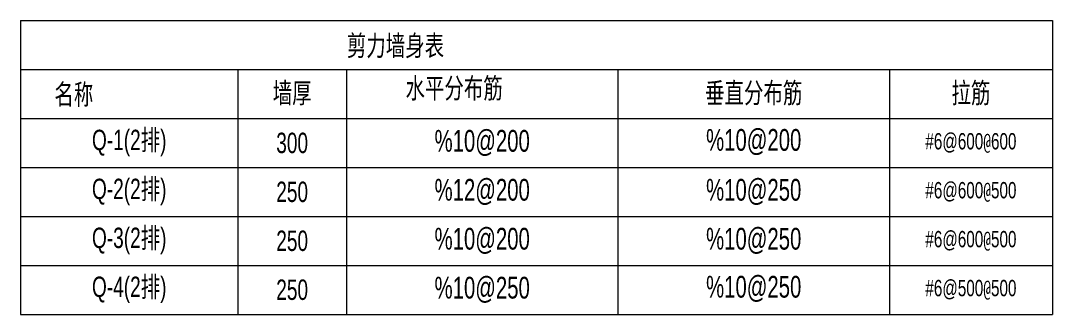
# Model space of a CAD drawing. Header units: millimetres. Extents: x -3831 to 465700, y 39900 to 106100.
# Drawn here: x 140086 to 147686, y 44471 to 46631 of the extents above; entities that cross this region are included whole.
import ezdxf

# ---------------------------------------------------------------- set-up
doc = ezdxf.new("R2010")
doc.units = ezdxf.units.MM
doc.layers.add('S_DistributionSteelTxt', color=7, linetype='Continuous', lineweight=9)
doc.styles.add('xxxx', font='RIF.ttf')

msp = doc.modelspace()

# ---------------------------------------------------------------- linework, layer by layer
at = {"layer": 'S_DistributionSteelTxt'}
for p, q in [((140085.63706, 46631.04579), (140085.63706, 44471.04579)), ((140085.63706, 46631.04579), (147685.63706, 46631.04579)), ((147685.63706, 46631.04579), (147685.63706, 44471.04579)), ((140085.63706, 46271.04579), (147685.63706, 46271.04579)), ((141685.63706, 46271.04579), (141685.63706, 44471.04579)), ((142485.63706, 46271.04579), (142485.63706, 44471.04579)), ((144485.63706, 46271.04579), (144485.63706, 44471.04579)), ((146485.63706, 46271.04579), (146485.63706, 44471.04579)), ((140085.63706, 45911.04579), (147685.63706, 45911.04579)), ((140085.63706, 45551.04579), (147685.63706, 45551.04579)), ((140085.63706, 45191.04579), (147685.63706, 45191.04579)), ((140085.63706, 44831.04579), (147685.63706, 44831.04579)), ((140085.63706, 44471.04579), (147685.63706, 44471.04579))]:
    msp.add_line(p, q, dxfattribs=at)

# ---------------------------------------------------------------- texts
at = {"layer": 'S_DistributionSteelTxt', "attachment_point": 5, "style": 'xxxx'}
for s, insert, char_height, width in [('\\W0.7000;剪力墙身表', (142847.02533, 46438.33629), 150, 754.5921788), ('\\W0.7000;水平分布筋', (143278.96108, 46125.87819), 150, 2413.3519553), ('\\W0.7000;名称', (140477.28175, 46080.43126), 150, 301.8368715), ('\\W0.7000;墙厚', (142085.63706, 46091.04579), 150, 800), ('\\W0.7000;垂直分布筋', (145485.63706, 46091.04579), 150, 2000), ('\\W0.7000;拉筋', (147085.63706, 46091.04579), 150, 1200), ('\\W0.7000;Q-1(2排)', (140885.63706, 45731.04579), 150, 1600), ('{\\W0.7;%10@200}', (143485.63706, 45731.04579), 160, 2000), ('{\\W0.7;%10@200}', (145485.63706, 45737.9173), 160, 2000), ('\\W0.7000;300', (142085.63706, 45731.04579), 150, 800), ('{\\W0.7;#6@600\\fSimSun|b0|i0|c134|p34;@\\fRIF|b0|i0|c134|p2;600}', (147085.63706, 45731.04579), 120, 1200), ('\\W0.7000;Q-2(2排)', (140885.63706, 45371.04579), 150, 1600), ('\\W0.7000;250', (142085.63706, 45371.04579), 150, 800), ('{\\W0.7;%12@200}', (143485.63706, 45371.04579), 160, 2000), ('{\\W0.7;%10@250}', (145485.63706, 45371.04579), 160, 2000), ('{\\W0.7;#6@600\\fSimSun|b0|i0|c134|p34;@\\fRIF|b0|i0|c134|p2;500}', (147085.63706, 45371.04579), 120, 1200), ('\\W0.7000;Q-3(2排)', (140885.63706, 45011.04579), 150, 1600), ('\\W0.7000;250', (142085.63706, 45011.04579), 150, 800), ('{\\W0.7;%10@200}', (143485.63706, 45011.04579), 160, 2000), ('{\\W0.7;%10@250}', (145485.63706, 45011.04579), 160, 2000), ('{\\W0.7;#6@600\\fSimSun|b0|i0|c134|p34;@\\fRIF|b0|i0|c134|p2;500}', (147085.63706, 45011.04579), 120, 1200), ('\\W0.7000;Q-4(2排)', (140885.63706, 44651.04579), 150, 1600), ('\\W0.7000;250', (142085.63706, 44651.04579), 150, 800), ('{\\W0.7;%10@250}', (143485.63706, 44651.04579), 160, 2000), ('{\\W0.7;%10@250}', (145485.63706, 44657.9173), 160, 2000), ('{\\W0.7;#6@500\\fSimSun|b0|i0|c134|p34;@\\fRIF|b0|i0|c134|p2;500}', (147085.63706, 44651.04579), 120, 1200)]:
    msp.add_mtext(s, dxfattribs=dict(at, insert=insert, char_height=char_height, width=width))

doc.saveas('drawing.dxf')
